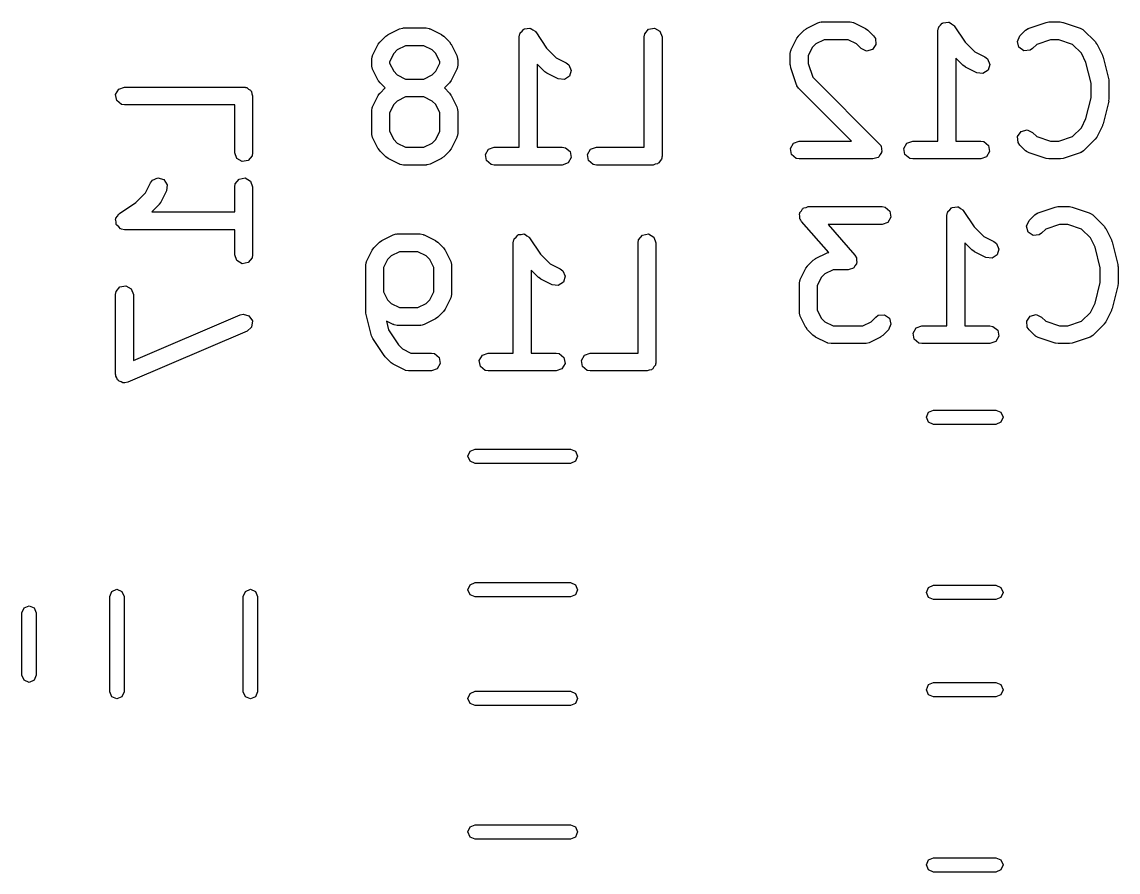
# Model space of a CAD drawing. Extents: x 0.65 to 1.66, y 0.42 to 1.27.
# Drawn here: x 1.302 to 1.664, y 0.8637 to 1.1445 of the extents above; entities that cross this region are included whole.
import ezdxf

# ---------------------------------------------------------------- set-up
doc = ezdxf.new("R2010")
doc.units = 0
doc.header["$MEASUREMENT"] = 0
doc.layers.add('BLACK', color=7, linetype='CONTINUOUS')

msp = doc.modelspace()

# ---------------------------------------------------------------- linework, layer by layer
at = {"layer": 'BLACK', "linetype": 'CONTINUOUS'}
for p, q in [((1.56115, 1.14233), (1.5649, 1.1442)), ((1.5649, 1.1442), (1.56588, 1.14449)), ((1.56588, 1.14449), (1.56605, 1.14445)), ((1.56605, 1.14445), (1.56622, 1.14451)), ((1.56622, 1.14451), (1.57559, 1.14451)), ((1.57559, 1.14451), (1.5766, 1.14433)), ((1.5766, 1.14433), (1.57674, 1.14422)), ((1.57674, 1.14422), (1.57691, 1.1442)), ((1.57691, 1.1442), (1.58066, 1.14233)), ((1.60544, 1.14346), (1.60599, 1.14412)), ((1.60599, 1.14412), (1.60615, 1.14415)), ((1.60615, 1.14415), (1.60628, 1.14426)), ((1.60628, 1.14426), (1.60713, 1.14432)), ((1.60713, 1.14432), (1.60798, 1.14447)), ((1.60798, 1.14447), (1.60812, 1.14438)), ((1.60812, 1.14438), (1.60829, 1.14439)), ((1.60829, 1.14439), (1.60898, 1.14389)), ((1.63465, 1.14249), (1.64028, 1.14436)), ((1.64028, 1.14436), (1.64115, 1.14449)), ((1.64115, 1.14449), (1.64121, 1.14451)), ((1.64121, 1.14451), (1.64496, 1.14451)), ((1.64496, 1.14451), (1.64583, 1.14436)), ((1.64583, 1.14436), (1.64589, 1.14436)), ((1.64589, 1.14436), (1.65152, 1.14249)), ((1.4229, 1.14033), (1.42665, 1.1422)), ((1.42665, 1.1422), (1.42763, 1.14249)), ((1.42763, 1.14249), (1.4278, 1.14245)), ((1.4278, 1.14245), (1.42797, 1.14251)), ((1.42797, 1.14251), (1.43547, 1.14251)), ((1.43547, 1.14251), (1.43648, 1.14233)), ((1.43648, 1.14233), (1.43661, 1.14222)), ((1.43661, 1.14222), (1.43679, 1.1422)), ((1.43679, 1.1422), (1.44054, 1.14033)), ((1.46626, 1.13956), (1.46644, 1.14057)), ((1.46644, 1.14057), (1.46655, 1.1407)), ((1.46655, 1.1407), (1.46657, 1.14087)), ((1.46657, 1.14087), (1.46719, 1.14146)), ((1.46719, 1.14146), (1.46774, 1.14212)), ((1.46774, 1.14212), (1.4679, 1.14215)), ((1.4679, 1.14215), (1.46803, 1.14226)), ((1.46803, 1.14226), (1.46888, 1.14232)), ((1.46888, 1.14232), (1.46973, 1.14247)), ((1.46973, 1.14247), (1.46987, 1.14238)), ((1.46987, 1.14238), (1.47004, 1.14239)), ((1.47004, 1.14239), (1.47073, 1.14189)), ((1.47073, 1.14189), (1.47148, 1.14146)), ((1.47148, 1.14146), (1.47153, 1.1413)), ((1.47153, 1.1413), (1.47167, 1.1412)), ((1.47167, 1.1412), (1.47526, 1.13582)), ((1.50751, 1.13956), (1.50768, 1.14057)), ((1.50768, 1.14057), (1.50898, 1.14212)), ((1.50898, 1.14212), (1.51097, 1.14247)), ((1.51097, 1.14247), (1.51272, 1.14146)), ((1.51272, 1.14146), (1.51341, 1.13956)), ((1.55851, 1.1399), (1.56038, 1.14177)), ((1.56038, 1.14177), (1.56111, 1.14228)), ((1.56111, 1.14228), (1.56115, 1.14233)), ((1.58066, 1.14233), (1.58137, 1.1418)), ((1.58137, 1.1418), (1.58143, 1.14177)), ((1.58143, 1.14177), (1.58331, 1.1399)), ((1.60451, 1.14156), (1.60469, 1.14257)), ((1.60451, 1.10514), (1.60451, 1.14156)), ((1.60469, 1.14257), (1.6048, 1.1427)), ((1.6048, 1.1427), (1.60482, 1.14287)), ((1.60482, 1.14287), (1.60544, 1.14346)), ((1.60898, 1.14389), (1.60973, 1.14346)), ((1.60973, 1.14346), (1.60978, 1.1433)), ((1.60978, 1.1433), (1.60992, 1.1432)), ((1.60992, 1.1432), (1.61351, 1.13782)), ((1.63162, 1.1399), (1.6335, 1.14177)), ((1.6335, 1.14177), (1.63434, 1.14236)), ((1.63434, 1.14236), (1.63451, 1.14238)), ((1.63451, 1.14238), (1.63465, 1.14249)), ((1.65152, 1.14249), (1.65242, 1.142)), ((1.65242, 1.142), (1.65251, 1.14185)), ((1.65251, 1.14185), (1.65267, 1.14177)), ((1.65267, 1.14177), (1.65642, 1.13802)), ((1.41783, 1.13338), (1.4197, 1.13713)), ((1.4197, 1.13713), (1.42023, 1.13784)), ((1.42023, 1.13784), (1.42026, 1.1379)), ((1.42026, 1.1379), (1.42213, 1.13977)), ((1.42213, 1.13977), (1.42285, 1.14028)), ((1.42285, 1.14028), (1.4229, 1.14033)), ((1.44054, 1.14033), (1.44125, 1.1398)), ((1.44125, 1.1398), (1.44131, 1.13977)), ((1.44131, 1.13977), (1.44318, 1.1379)), ((1.44318, 1.1379), (1.44369, 1.13718)), ((1.44369, 1.13718), (1.44373, 1.13713)), ((1.44373, 1.13713), (1.44561, 1.13338)), ((1.46626, 1.10314), (1.46626, 1.13956)), ((1.50751, 1.10314), (1.50751, 1.13956)), ((1.51341, 1.13956), (1.51341, 1.10019)), ((1.55608, 1.13538), (1.55795, 1.13913)), ((1.55795, 1.13913), (1.55848, 1.13984)), ((1.55848, 1.13984), (1.55851, 1.1399)), ((1.56422, 1.13726), (1.56302, 1.13606)), ((1.56692, 1.13861), (1.56422, 1.13726)), ((1.5749, 1.13861), (1.56692, 1.13861)), ((1.57759, 1.13726), (1.5749, 1.13861)), ((1.57913, 1.13572), (1.57759, 1.13726)), ((1.58407, 1.13705), (1.58291, 1.13539)), ((1.58331, 1.1399), (1.58389, 1.13906)), ((1.58389, 1.13906), (1.58407, 1.13705)), ((1.61351, 1.13782), (1.61671, 1.13461)), ((1.63077, 1.13807), (1.63162, 1.1399)), ((1.63129, 1.13612), (1.63077, 1.13807)), ((1.63718, 1.1371), (1.6358, 1.13572)), ((1.64169, 1.13861), (1.63718, 1.1371)), ((1.64448, 1.13861), (1.64169, 1.13861)), ((1.64899, 1.1371), (1.64448, 1.13861)), ((1.65191, 1.13419), (1.64899, 1.1371)), ((1.65642, 1.13802), (1.65693, 1.1373)), ((1.65693, 1.1373), (1.65697, 1.13726)), ((1.65697, 1.13726), (1.65885, 1.13351)), ((1.41781, 1.13321), (1.41783, 1.13338)), ((1.42477, 1.13406), (1.42342, 1.13136)), ((1.42597, 1.13526), (1.42477, 1.13406)), ((1.42867, 1.13661), (1.42597, 1.13526)), ((1.43477, 1.13661), (1.42867, 1.13661)), ((1.43747, 1.13526), (1.43477, 1.13661)), ((1.43867, 1.13406), (1.43747, 1.13526)), ((1.44001, 1.13136), (1.43867, 1.13406)), ((1.44561, 1.13338), (1.4459, 1.1324)), ((1.47526, 1.13582), (1.47846, 1.13261)), ((1.55577, 1.13406), (1.55595, 1.13507)), ((1.55577, 1.13031), (1.55577, 1.13406)), ((1.55595, 1.13507), (1.55606, 1.13521)), ((1.55606, 1.13521), (1.55608, 1.13538)), ((1.56302, 1.13606), (1.56167, 1.13336)), ((1.56167, 1.13336), (1.56167, 1.13079)), ((1.58096, 1.13487), (1.57913, 1.13572)), ((1.58291, 1.13539), (1.58096, 1.13487)), ((1.61671, 1.13461), (1.62003, 1.13295)), ((1.63295, 1.13496), (1.63129, 1.13612)), ((1.63496, 1.13513), (1.63295, 1.13496)), ((1.6358, 1.13572), (1.63496, 1.13513)), ((1.65342, 1.13116), (1.65191, 1.13419)), ((1.65885, 1.13351), (1.65899, 1.13302)), ((1.41752, 1.13206), (1.4177, 1.13307)), ((1.41752, 1.13019), (1.41752, 1.13206)), ((1.41758, 1.13002), (1.41752, 1.13019)), ((1.41754, 1.12985), (1.41758, 1.13002)), ((1.41783, 1.12887), (1.41754, 1.12985)), ((1.4177, 1.13307), (1.41781, 1.13321)), ((1.42342, 1.13136), (1.42342, 1.13088)), ((1.42342, 1.13088), (1.42477, 1.12819)), ((1.43867, 1.12819), (1.44001, 1.13088)), ((1.44001, 1.13088), (1.44001, 1.13136)), ((1.44592, 1.13019), (1.44574, 1.12918)), ((1.4459, 1.1324), (1.44586, 1.13223)), ((1.44586, 1.13223), (1.44592, 1.13206)), ((1.44592, 1.13206), (1.44592, 1.13019)), ((1.47462, 1.1281), (1.47217, 1.13056)), ((1.47217, 1.13056), (1.47217, 1.10314)), ((1.47846, 1.13261), (1.48178, 1.13095)), ((1.48178, 1.13095), (1.48261, 1.13034)), ((1.48261, 1.13034), (1.48341, 1.12849)), ((1.55579, 1.13025), (1.55577, 1.13031)), ((1.55592, 1.12938), (1.55579, 1.13025)), ((1.56167, 1.13079), (1.56318, 1.12628)), ((1.61288, 1.1301), (1.61042, 1.13256)), ((1.61042, 1.13256), (1.61042, 1.10514)), ((1.61293, 1.13007), (1.61288, 1.1301)), ((1.61364, 1.12954), (1.61293, 1.13007)), ((1.62003, 1.13295), (1.62086, 1.13234)), ((1.62086, 1.13234), (1.62166, 1.13049)), ((1.62166, 1.13049), (1.62108, 1.12855)), ((1.65513, 1.12432), (1.65342, 1.13116)), ((1.65899, 1.13302), (1.65907, 1.1329)), ((1.65907, 1.1329), (1.66095, 1.1254)), ((1.4197, 1.12512), (1.41783, 1.12887)), ((1.42477, 1.12819), (1.42597, 1.12699)), ((1.42597, 1.12699), (1.42867, 1.12564)), ((1.43477, 1.12564), (1.43747, 1.12699)), ((1.43747, 1.12699), (1.43867, 1.12819)), ((1.44561, 1.12887), (1.44373, 1.12512)), ((1.44563, 1.12904), (1.44561, 1.12887)), ((1.44574, 1.12918), (1.44563, 1.12904)), ((1.47468, 1.12807), (1.47462, 1.1281)), ((1.47539, 1.12754), (1.47468, 1.12807)), ((1.47914, 1.12567), (1.47539, 1.12754)), ((1.48283, 1.12655), (1.48115, 1.12544)), ((1.48341, 1.12849), (1.48283, 1.12655)), ((1.55779, 1.12375), (1.55592, 1.12938)), ((1.56318, 1.12628), (1.58518, 1.10428)), ((1.61739, 1.12767), (1.61364, 1.12954)), ((1.6194, 1.12744), (1.61739, 1.12767)), ((1.62108, 1.12855), (1.6194, 1.12744)), ((1.33394, 1.12232), (1.33584, 1.12301)), ((1.33584, 1.12301), (1.37521, 1.12301)), ((1.37521, 1.12301), (1.3756, 1.12294)), ((1.3756, 1.12294), (1.37572, 1.12296)), ((1.37572, 1.12296), (1.37584, 1.1229)), ((1.37584, 1.1229), (1.37622, 1.12283)), ((1.37622, 1.12283), (1.37681, 1.12234)), ((1.41975, 1.12507), (1.4197, 1.12512)), ((1.42026, 1.12435), (1.41975, 1.12507)), ((1.42192, 1.12269), (1.42026, 1.12435)), ((1.42026, 1.12103), (1.42192, 1.12269)), ((1.42867, 1.12564), (1.43477, 1.12564)), ((1.44318, 1.12435), (1.44152, 1.12269)), ((1.44152, 1.12269), (1.44318, 1.12103)), ((1.44321, 1.12441), (1.44318, 1.12435)), ((1.44373, 1.12512), (1.44321, 1.12441)), ((1.48115, 1.12544), (1.47914, 1.12567)), ((1.5579, 1.12361), (1.55779, 1.12375)), ((1.55792, 1.12344), (1.5579, 1.12361)), ((1.55851, 1.1226), (1.55792, 1.12344)), ((1.57596, 1.10514), (1.55851, 1.1226)), ((1.65513, 1.11943), (1.65513, 1.12432)), ((1.66095, 1.1254), (1.66099, 1.12482)), ((1.66099, 1.12482), (1.66104, 1.12469)), ((1.66104, 1.12469), (1.66104, 1.11906)), ((1.33293, 1.12057), (1.33394, 1.12232)), ((1.33328, 1.11858), (1.33293, 1.12057)), ((1.37681, 1.12234), (1.37747, 1.12195)), ((1.37747, 1.12195), (1.37756, 1.1217)), ((1.37756, 1.1217), (1.37777, 1.12153)), ((1.37777, 1.12153), (1.3779, 1.12078)), ((1.3779, 1.12078), (1.37816, 1.12006)), ((1.37816, 1.12006), (1.37816, 1.10131)), ((1.41783, 1.11651), (1.4197, 1.12026)), ((1.4197, 1.12026), (1.42023, 1.12097)), ((1.42023, 1.12097), (1.42026, 1.12103)), ((1.42867, 1.11973), (1.42597, 1.11839)), ((1.43477, 1.11973), (1.42867, 1.11973)), ((1.43747, 1.11839), (1.43477, 1.11973)), ((1.44318, 1.12103), (1.44369, 1.1203)), ((1.44369, 1.1203), (1.44373, 1.12026)), ((1.44373, 1.12026), (1.44561, 1.11651)), ((1.65342, 1.11259), (1.65513, 1.11943)), ((1.66104, 1.11906), (1.66093, 1.11848)), ((1.33483, 1.11728), (1.33328, 1.11858)), ((1.33584, 1.1171), (1.33483, 1.11728)), ((1.37226, 1.1171), (1.33584, 1.1171)), ((1.37226, 1.10131), (1.37226, 1.1171)), ((1.41752, 1.11519), (1.4177, 1.1162)), ((1.41752, 1.10769), (1.41752, 1.11519)), ((1.4177, 1.1162), (1.41781, 1.11633)), ((1.41781, 1.11633), (1.41783, 1.11651)), ((1.42477, 1.11719), (1.42342, 1.11449)), ((1.42597, 1.11839), (1.42477, 1.11719)), ((1.43867, 1.11719), (1.43747, 1.11839)), ((1.44001, 1.11449), (1.43867, 1.11719)), ((1.44561, 1.11651), (1.4459, 1.11553)), ((1.4459, 1.11553), (1.44586, 1.11535)), ((1.44586, 1.11535), (1.44592, 1.11519)), ((1.44592, 1.11519), (1.44592, 1.10769)), ((1.66095, 1.11835), (1.65907, 1.11085)), ((1.66093, 1.11848), (1.66095, 1.11835)), ((1.42342, 1.11449), (1.42342, 1.10839)), ((1.44001, 1.10839), (1.44001, 1.11449)), ((1.65191, 1.10956), (1.65342, 1.11259)), ((1.42342, 1.10839), (1.42477, 1.10569)), ((1.43867, 1.10569), (1.44001, 1.10839)), ((1.63086, 1.1067), (1.63202, 1.10836)), ((1.63202, 1.10836), (1.63397, 1.10888)), ((1.63397, 1.10888), (1.6358, 1.10803)), ((1.6358, 1.10803), (1.63718, 1.10665)), ((1.64899, 1.10665), (1.65191, 1.10956)), ((1.65885, 1.11024), (1.65697, 1.10649)), ((1.65887, 1.11038), (1.65885, 1.11024)), ((1.65907, 1.11085), (1.65887, 1.11038)), ((1.41758, 1.10752), (1.41752, 1.10769)), ((1.41754, 1.10735), (1.41758, 1.10752)), ((1.41783, 1.10637), (1.41754, 1.10735)), ((1.4197, 1.10262), (1.41783, 1.10637)), ((1.42477, 1.10569), (1.42597, 1.10449)), ((1.42597, 1.10449), (1.42867, 1.10314)), ((1.43477, 1.10314), (1.43747, 1.10449)), ((1.43747, 1.10449), (1.43867, 1.10569)), ((1.44561, 1.10637), (1.44373, 1.10262)), ((1.44563, 1.10654), (1.44561, 1.10637)), ((1.44574, 1.10668), (1.44563, 1.10654)), ((1.44592, 1.10769), (1.44574, 1.10668)), ((1.55581, 1.1027), (1.55682, 1.10445)), ((1.55682, 1.10445), (1.55872, 1.10514)), ((1.55872, 1.10514), (1.57596, 1.10514)), ((1.59331, 1.1027), (1.59432, 1.10445)), ((1.59432, 1.10445), (1.59622, 1.10514)), ((1.59622, 1.10514), (1.60451, 1.10514)), ((1.61042, 1.10514), (1.61871, 1.10514)), ((1.61871, 1.10514), (1.61972, 1.10496)), ((1.61972, 1.10496), (1.62127, 1.10367)), ((1.63103, 1.10469), (1.63086, 1.1067)), ((1.63162, 1.10385), (1.63103, 1.10469)), ((1.63718, 1.10665), (1.64169, 1.10514)), ((1.64169, 1.10514), (1.64448, 1.10514)), ((1.64448, 1.10514), (1.64899, 1.10665)), ((1.65642, 1.10573), (1.65267, 1.10198)), ((1.65645, 1.10578), (1.65642, 1.10573)), ((1.65697, 1.10649), (1.65645, 1.10578)), ((1.37295, 1.09941), (1.37226, 1.10131)), ((1.37816, 1.10131), (1.37799, 1.1003)), ((1.41975, 1.10257), (1.4197, 1.10262)), ((1.42026, 1.10185), (1.41975, 1.10257)), ((1.42213, 1.09998), (1.42026, 1.10185)), ((1.42867, 1.10314), (1.43477, 1.10314)), ((1.44318, 1.10185), (1.44131, 1.09998)), ((1.44321, 1.10191), (1.44318, 1.10185)), ((1.44373, 1.10262), (1.44321, 1.10191)), ((1.45506, 1.1007), (1.45607, 1.10245)), ((1.45541, 1.09871), (1.45506, 1.1007)), ((1.45607, 1.10245), (1.45797, 1.10314)), ((1.45797, 1.10314), (1.46626, 1.10314)), ((1.47217, 1.10314), (1.48046, 1.10314)), ((1.48046, 1.10314), (1.48147, 1.10296)), ((1.48147, 1.10296), (1.48302, 1.10167)), ((1.48302, 1.10167), (1.48337, 1.09968)), ((1.4888, 1.1007), (1.48981, 1.10245)), ((1.48915, 1.09871), (1.4888, 1.1007)), ((1.48981, 1.10245), (1.49171, 1.10314)), ((1.49171, 1.10314), (1.50751, 1.10314)), ((1.55616, 1.10071), (1.55581, 1.1027)), ((1.55771, 1.09942), (1.55616, 1.10071)), ((1.58543, 1.1007), (1.58499, 1.09993)), ((1.58518, 1.10428), (1.58555, 1.10375)), ((1.58594, 1.10143), (1.58543, 1.1007)), ((1.58555, 1.10375), (1.58565, 1.10367)), ((1.58565, 1.10367), (1.58566, 1.10359)), ((1.58566, 1.10359), (1.58577, 1.10344)), ((1.58577, 1.10344), (1.58585, 1.10255)), ((1.58585, 1.10255), (1.586, 1.10168)), ((1.586, 1.10168), (1.58593, 1.10156)), ((1.58593, 1.10156), (1.58594, 1.10143)), ((1.59366, 1.10071), (1.59331, 1.1027)), ((1.59521, 1.09942), (1.59366, 1.10071)), ((1.62162, 1.10168), (1.62061, 1.09993)), ((1.62127, 1.10367), (1.62162, 1.10168)), ((1.6335, 1.10198), (1.63162, 1.10385)), ((1.63366, 1.1019), (1.6335, 1.10198)), ((1.63375, 1.10175), (1.63366, 1.1019)), ((1.63465, 1.10126), (1.63375, 1.10175)), ((1.64028, 1.09939), (1.63465, 1.10126)), ((1.65152, 1.10126), (1.64589, 1.09939)), ((1.65166, 1.10137), (1.65152, 1.10126)), ((1.65183, 1.10139), (1.65166, 1.10137)), ((1.65267, 1.10198), (1.65183, 1.10139)), ((1.3747, 1.0984), (1.37295, 1.09941)), ((1.37669, 1.09875), (1.3747, 1.0984)), ((1.37799, 1.1003), (1.37669, 1.09875)), ((1.42219, 1.09995), (1.42213, 1.09998)), ((1.4229, 1.09942), (1.42219, 1.09995)), ((1.42665, 1.09755), (1.4229, 1.09942)), ((1.42682, 1.09753), (1.42665, 1.09755)), ((1.42696, 1.09742), (1.42682, 1.09753)), ((1.42797, 1.09724), (1.42696, 1.09742)), ((1.43547, 1.09724), (1.42797, 1.09724)), ((1.43563, 1.0973), (1.43547, 1.09724)), ((1.43581, 1.09726), (1.43563, 1.0973)), ((1.43679, 1.09755), (1.43581, 1.09726)), ((1.44054, 1.09942), (1.43679, 1.09755)), ((1.44058, 1.09947), (1.44054, 1.09942)), ((1.44131, 1.09998), (1.44058, 1.09947)), ((1.45696, 1.09742), (1.45541, 1.09871)), ((1.45797, 1.09724), (1.45696, 1.09742)), ((1.48046, 1.09724), (1.45797, 1.09724)), ((1.48236, 1.09793), (1.48046, 1.09724)), ((1.48337, 1.09968), (1.48236, 1.09793)), ((1.4907, 1.09742), (1.48915, 1.09871)), ((1.49171, 1.09724), (1.4907, 1.09742)), ((1.51046, 1.09724), (1.49171, 1.09724)), ((1.51118, 1.0975), (1.51046, 1.09724)), ((1.51193, 1.09763), (1.51118, 1.0975)), ((1.51211, 1.09784), (1.51193, 1.09763)), ((1.51236, 1.09793), (1.51211, 1.09784)), ((1.51274, 1.09859), (1.51236, 1.09793)), ((1.51323, 1.09918), (1.51274, 1.09859)), ((1.5133, 1.09956), (1.51323, 1.09918)), ((1.51337, 1.09968), (1.5133, 1.09956)), ((1.51341, 1.10019), (1.51334, 1.09981)), ((1.51334, 1.09981), (1.51337, 1.09968)), ((1.55872, 1.09924), (1.55771, 1.09942)), ((1.58309, 1.09924), (1.55872, 1.09924)), ((1.58393, 1.09954), (1.58309, 1.09924)), ((1.58479, 1.09977), (1.58393, 1.09954)), ((1.58486, 1.09988), (1.58479, 1.09977)), ((1.58499, 1.09993), (1.58486, 1.09988)), ((1.59622, 1.09924), (1.59521, 1.09942)), ((1.61871, 1.09924), (1.59622, 1.09924)), ((1.62061, 1.09993), (1.61871, 1.09924)), ((1.64034, 1.09939), (1.64028, 1.09939)), ((1.64121, 1.09924), (1.64034, 1.09939)), ((1.64496, 1.09924), (1.64121, 1.09924)), ((1.64502, 1.09926), (1.64496, 1.09924)), ((1.64589, 1.09939), (1.64502, 1.09926)), ((1.34279, 1.08806), (1.34445, 1.09138)), ((1.34445, 1.09138), (1.34506, 1.0922)), ((1.34506, 1.0922), (1.34691, 1.09301)), ((1.34691, 1.09301), (1.34885, 1.09243)), ((1.34885, 1.09243), (1.34996, 1.09075)), ((1.34996, 1.09075), (1.34973, 1.08874)), ((1.37226, 1.09006), (1.37244, 1.09107)), ((1.37226, 1.08176), (1.37226, 1.09006)), ((1.37244, 1.09107), (1.37374, 1.09262)), ((1.37374, 1.09262), (1.37572, 1.09297)), ((1.37572, 1.09297), (1.37747, 1.09196)), ((1.37747, 1.09196), (1.37816, 1.09006)), ((1.37816, 1.09006), (1.37816, 1.06756)), ((1.33958, 1.08486), (1.34279, 1.08806)), ((1.34973, 1.08874), (1.34786, 1.08499)), ((1.3342, 1.08127), (1.33958, 1.08486)), ((1.3473, 1.08422), (1.34485, 1.08176)), ((1.34733, 1.08428), (1.3473, 1.08422)), ((1.34786, 1.08499), (1.34733, 1.08428)), ((1.55942, 1.08213), (1.55982, 1.08282)), ((1.55982, 1.08282), (1.56004, 1.0829)), ((1.56004, 1.0829), (1.56019, 1.08309)), ((1.56019, 1.08309), (1.56097, 1.08324)), ((1.56097, 1.08324), (1.56172, 1.08351)), ((1.56172, 1.08351), (1.58609, 1.08351)), ((1.58609, 1.08351), (1.5871, 1.08333)), ((1.5871, 1.08333), (1.58865, 1.08204)), ((1.60844, 1.08246), (1.60899, 1.08312)), ((1.60899, 1.08312), (1.60915, 1.08315)), ((1.60915, 1.08315), (1.60928, 1.08326)), ((1.60928, 1.08326), (1.61013, 1.08332)), ((1.61013, 1.08332), (1.61098, 1.08347)), ((1.61098, 1.08347), (1.61112, 1.08338)), ((1.61112, 1.08338), (1.61129, 1.08339)), ((1.61129, 1.08339), (1.61198, 1.08289)), ((1.61198, 1.08289), (1.61273, 1.08246)), ((1.63765, 1.08149), (1.64328, 1.08336)), ((1.64328, 1.08336), (1.64415, 1.08349)), ((1.64415, 1.08349), (1.64421, 1.08351)), ((1.64421, 1.08351), (1.64796, 1.08351)), ((1.64796, 1.08351), (1.64883, 1.08336)), ((1.64883, 1.08336), (1.64889, 1.08336)), ((1.64889, 1.08336), (1.65452, 1.08149)), ((1.33293, 1.07932), (1.33302, 1.07947)), ((1.33308, 1.07848), (1.33293, 1.07932)), ((1.33301, 1.07964), (1.33352, 1.08033)), ((1.33302, 1.07947), (1.33301, 1.07964)), ((1.33352, 1.08033), (1.33394, 1.08107)), ((1.33394, 1.08107), (1.3341, 1.08113)), ((1.3341, 1.08113), (1.3342, 1.08127)), ((1.34485, 1.08176), (1.37226, 1.08176)), ((1.55881, 1.08107), (1.55893, 1.08128)), ((1.55895, 1.08029), (1.55881, 1.08107)), ((1.55893, 1.08151), (1.55942, 1.08213)), ((1.55893, 1.08128), (1.55893, 1.08151)), ((1.55897, 1.07949), (1.55895, 1.08029)), ((1.55914, 1.0792), (1.55897, 1.07949)), ((1.55916, 1.07908), (1.55914, 1.0792)), ((1.55927, 1.079), (1.55916, 1.07908)), ((1.5595, 1.07862), (1.55927, 1.079)), ((1.589, 1.08005), (1.58799, 1.0783)), ((1.58865, 1.08204), (1.589, 1.08005)), ((1.60751, 1.08056), (1.60769, 1.08157)), ((1.60751, 1.04414), (1.60751, 1.08056)), ((1.60769, 1.08157), (1.6078, 1.0817)), ((1.6078, 1.0817), (1.60782, 1.08187)), ((1.60782, 1.08187), (1.60844, 1.08246)), ((1.61273, 1.08246), (1.61278, 1.0823)), ((1.61278, 1.0823), (1.61292, 1.0822)), ((1.61292, 1.0822), (1.61651, 1.07682)), ((1.63462, 1.0789), (1.6365, 1.08077)), ((1.6365, 1.08077), (1.63734, 1.08136)), ((1.63734, 1.08136), (1.63751, 1.08138)), ((1.63751, 1.08138), (1.63765, 1.08149)), ((1.65452, 1.08149), (1.65542, 1.081)), ((1.65542, 1.081), (1.65551, 1.08085)), ((1.65551, 1.08085), (1.65567, 1.08077)), ((1.65567, 1.08077), (1.65942, 1.07702)), ((1.33314, 1.07763), (1.33308, 1.07848)), ((1.33326, 1.0775), (1.33314, 1.07763)), ((1.33328, 1.07734), (1.33326, 1.0775)), ((1.33394, 1.07678), (1.33328, 1.07734)), ((1.33453, 1.07617), (1.33394, 1.07678)), ((1.3347, 1.07615), (1.33453, 1.07617)), ((1.33483, 1.07604), (1.3347, 1.07615)), ((1.33584, 1.07586), (1.33483, 1.07604)), ((1.37226, 1.07586), (1.33584, 1.07586)), ((1.37226, 1.06756), (1.37226, 1.07586)), ((1.56846, 1.06837), (1.5595, 1.07862)), ((1.58609, 1.07761), (1.56823, 1.07761)), ((1.56823, 1.07761), (1.57707, 1.06751)), ((1.58799, 1.0783), (1.58609, 1.07761)), ((1.61651, 1.07682), (1.61971, 1.07361)), ((1.63377, 1.07707), (1.63462, 1.0789)), ((1.63429, 1.07512), (1.63377, 1.07707)), ((1.64018, 1.0761), (1.6388, 1.07472)), ((1.64469, 1.07761), (1.64018, 1.0761)), ((1.64748, 1.07761), (1.64469, 1.07761)), ((1.65199, 1.0761), (1.64748, 1.07761)), ((1.65491, 1.07319), (1.65199, 1.0761)), ((1.65942, 1.07702), (1.65993, 1.0763)), ((1.65993, 1.0763), (1.65997, 1.07626)), ((1.65997, 1.07626), (1.66185, 1.07251)), ((1.41826, 1.0699), (1.42013, 1.07177)), ((1.42013, 1.07177), (1.42085, 1.07228)), ((1.42085, 1.07228), (1.4209, 1.07233)), ((1.4209, 1.07233), (1.42465, 1.0742)), ((1.42465, 1.0742), (1.42563, 1.07449)), ((1.42563, 1.07449), (1.4258, 1.07445)), ((1.4258, 1.07445), (1.42597, 1.07451)), ((1.42597, 1.07451), (1.43347, 1.07451)), ((1.43347, 1.07451), (1.43448, 1.07433)), ((1.43448, 1.07433), (1.43461, 1.07422)), ((1.43461, 1.07422), (1.43479, 1.0742)), ((1.43479, 1.0742), (1.43854, 1.07233)), ((1.43854, 1.07233), (1.43925, 1.0718)), ((1.43925, 1.0718), (1.43931, 1.07177)), ((1.43931, 1.07177), (1.44118, 1.0699)), ((1.46426, 1.07156), (1.46444, 1.07257)), ((1.46444, 1.07257), (1.46455, 1.0727)), ((1.46455, 1.0727), (1.46457, 1.07287)), ((1.46457, 1.07287), (1.46519, 1.07346)), ((1.46519, 1.07346), (1.46574, 1.07412)), ((1.46574, 1.07412), (1.4659, 1.07415)), ((1.4659, 1.07415), (1.46603, 1.07426)), ((1.46603, 1.07426), (1.46688, 1.07432)), ((1.46688, 1.07432), (1.46773, 1.07447)), ((1.46773, 1.07447), (1.46787, 1.07438)), ((1.46787, 1.07438), (1.46804, 1.07439)), ((1.46804, 1.07439), (1.46873, 1.07389)), ((1.46873, 1.07389), (1.46948, 1.07346)), ((1.46948, 1.07346), (1.46953, 1.0733)), ((1.46953, 1.0733), (1.46967, 1.0732)), ((1.46967, 1.0732), (1.47326, 1.06782)), ((1.50551, 1.07156), (1.50568, 1.07257)), ((1.50568, 1.07257), (1.50698, 1.07412)), ((1.50698, 1.07412), (1.50897, 1.07447)), ((1.50897, 1.07447), (1.51072, 1.07346)), ((1.51072, 1.07346), (1.51141, 1.07156)), ((1.61971, 1.07361), (1.62303, 1.07195)), ((1.62303, 1.07195), (1.62386, 1.07134)), ((1.63595, 1.07396), (1.63429, 1.07512)), ((1.63796, 1.07413), (1.63595, 1.07396)), ((1.6388, 1.07472), (1.63796, 1.07413)), ((1.65642, 1.07016), (1.65491, 1.07319)), ((1.66185, 1.07251), (1.66199, 1.07202)), ((1.66199, 1.07202), (1.66207, 1.0719)), ((1.66207, 1.0719), (1.66395, 1.0644)), ((1.41583, 1.06538), (1.4177, 1.06913)), ((1.4177, 1.06913), (1.41823, 1.06984)), ((1.41823, 1.06984), (1.41826, 1.0699)), ((1.42667, 1.06861), (1.42397, 1.06726)), ((1.43277, 1.06861), (1.42667, 1.06861)), ((1.43547, 1.06726), (1.43277, 1.06861)), ((1.44118, 1.0699), (1.44169, 1.06918)), ((1.44169, 1.06918), (1.44173, 1.06913)), ((1.44173, 1.06913), (1.44361, 1.06538)), ((1.46426, 1.03514), (1.46426, 1.07156)), ((1.50551, 1.03514), (1.50551, 1.07156)), ((1.51141, 1.07156), (1.51141, 1.03219)), ((1.56415, 1.06633), (1.5679, 1.0682)), ((1.5679, 1.0682), (1.56846, 1.06837)), ((1.61588, 1.0691), (1.61342, 1.07156)), ((1.61342, 1.07156), (1.61342, 1.04414)), ((1.61593, 1.06907), (1.61588, 1.0691)), ((1.61664, 1.06854), (1.61593, 1.06907)), ((1.62039, 1.06667), (1.61664, 1.06854)), ((1.62386, 1.07134), (1.62466, 1.06949)), ((1.62466, 1.06949), (1.62408, 1.06755)), ((1.65813, 1.06332), (1.65642, 1.07016)), ((1.37295, 1.06567), (1.37226, 1.06756)), ((1.3747, 1.06466), (1.37295, 1.06567)), ((1.37669, 1.06501), (1.3747, 1.06466)), ((1.37799, 1.06655), (1.37669, 1.06501)), ((1.37816, 1.06756), (1.37799, 1.06655)), ((1.41552, 1.06406), (1.4157, 1.06507)), ((1.4157, 1.06507), (1.41581, 1.06521)), ((1.41581, 1.06521), (1.41583, 1.06538)), ((1.42277, 1.06606), (1.42142, 1.06336)), ((1.42397, 1.06726), (1.42277, 1.06606)), ((1.43667, 1.06606), (1.43547, 1.06726)), ((1.43801, 1.06336), (1.43667, 1.06606)), ((1.44361, 1.06538), (1.4439, 1.0644)), ((1.47326, 1.06782), (1.47646, 1.06461)), ((1.47646, 1.06461), (1.47978, 1.06295)), ((1.56151, 1.0639), (1.56338, 1.06577)), ((1.56338, 1.06577), (1.5641, 1.06628)), ((1.5641, 1.06628), (1.56415, 1.06633)), ((1.57707, 1.06751), (1.5773, 1.06713)), ((1.57764, 1.06461), (1.57714, 1.06399)), ((1.5773, 1.06713), (1.5774, 1.06704)), ((1.5774, 1.06704), (1.57742, 1.06692)), ((1.57742, 1.06692), (1.5776, 1.06663)), ((1.5776, 1.06663), (1.57761, 1.06583)), ((1.57761, 1.06583), (1.57775, 1.06505)), ((1.57775, 1.06505), (1.57763, 1.06484)), ((1.57763, 1.06484), (1.57764, 1.06461)), ((1.6224, 1.06644), (1.62039, 1.06667)), ((1.62408, 1.06755), (1.6224, 1.06644)), ((1.41552, 1.04906), (1.41552, 1.06406)), ((1.42142, 1.06336), (1.42142, 1.05538)), ((1.43801, 1.05538), (1.43801, 1.06336)), ((1.4439, 1.0644), (1.44386, 1.06423)), ((1.44386, 1.06423), (1.44392, 1.06406)), ((1.44392, 1.06406), (1.44392, 1.05469)), ((1.47262, 1.0601), (1.47017, 1.06256)), ((1.47017, 1.06256), (1.47017, 1.03514)), ((1.47978, 1.06295), (1.48061, 1.06234)), ((1.48061, 1.06234), (1.48141, 1.06049)), ((1.55908, 1.05938), (1.56095, 1.06313)), ((1.56095, 1.06313), (1.56148, 1.06384)), ((1.56148, 1.06384), (1.56151, 1.0639)), ((1.56722, 1.06126), (1.56602, 1.06006)), ((1.56992, 1.06261), (1.56722, 1.06126)), ((1.57484, 1.06261), (1.56992, 1.06261)), ((1.57559, 1.06288), (1.57484, 1.06261)), ((1.57637, 1.06304), (1.57559, 1.06288)), ((1.57652, 1.06322), (1.57637, 1.06304)), ((1.57674, 1.0633), (1.57652, 1.06322)), ((1.57714, 1.06399), (1.57674, 1.0633)), ((1.65813, 1.05843), (1.65813, 1.06332)), ((1.66395, 1.0644), (1.66399, 1.06382)), ((1.66399, 1.06382), (1.66404, 1.06369)), ((1.66404, 1.06369), (1.66404, 1.05806)), ((1.33437, 1.057), (1.33635, 1.05735)), ((1.33635, 1.05735), (1.3381, 1.05634)), ((1.47268, 1.06007), (1.47262, 1.0601)), ((1.47339, 1.05954), (1.47268, 1.06007)), ((1.47714, 1.05767), (1.47339, 1.05954)), ((1.47915, 1.05744), (1.47714, 1.05767)), ((1.48083, 1.05855), (1.47915, 1.05744)), ((1.48141, 1.06049), (1.48083, 1.05855)), ((1.55877, 1.05806), (1.55895, 1.05907)), ((1.55877, 1.04869), (1.55877, 1.05806)), ((1.55895, 1.05907), (1.55906, 1.05921)), ((1.55906, 1.05921), (1.55908, 1.05938)), ((1.56602, 1.06006), (1.56467, 1.05737)), ((1.56467, 1.05737), (1.56467, 1.04939)), ((1.65642, 1.05159), (1.65813, 1.05843)), ((1.66395, 1.05735), (1.66207, 1.04985)), ((1.66404, 1.05806), (1.66393, 1.05748)), ((1.66393, 1.05748), (1.66395, 1.05735)), ((1.33289, 1.05444), (1.33307, 1.05545)), ((1.33289, 1.02819), (1.33289, 1.05444)), ((1.33307, 1.05545), (1.33437, 1.057)), ((1.3381, 1.05634), (1.33879, 1.05444)), ((1.33879, 1.05444), (1.33879, 1.03267)), ((1.42142, 1.05538), (1.42277, 1.05269)), ((1.43667, 1.05269), (1.43801, 1.05538)), ((1.44374, 1.05368), (1.44363, 1.05354)), ((1.44392, 1.05469), (1.44374, 1.05368)), ((1.42277, 1.05269), (1.42397, 1.05149)), ((1.42397, 1.05149), (1.42667, 1.05014)), ((1.42667, 1.05014), (1.43277, 1.05014)), ((1.43277, 1.05014), (1.43547, 1.05149)), ((1.43547, 1.05149), (1.43667, 1.05269)), ((1.44361, 1.05337), (1.44173, 1.04962)), ((1.44363, 1.05354), (1.44361, 1.05337)), ((1.65491, 1.04856), (1.65642, 1.05159)), ((1.33879, 1.03267), (1.37405, 1.04778)), ((1.37405, 1.04778), (1.37505, 1.04801)), ((1.37505, 1.04801), (1.37698, 1.04743)), ((1.37698, 1.04743), (1.37809, 1.04574)), ((1.41556, 1.04893), (1.41552, 1.04906)), ((1.41561, 1.04835), (1.41556, 1.04893)), ((1.41748, 1.04085), (1.41561, 1.04835)), ((1.43854, 1.04642), (1.43479, 1.04455)), ((1.43858, 1.04647), (1.43854, 1.04642)), ((1.43931, 1.04697), (1.43858, 1.04647)), ((1.44118, 1.04885), (1.43931, 1.04697)), ((1.44121, 1.04891), (1.44118, 1.04885)), ((1.44173, 1.04962), (1.44121, 1.04891)), ((1.55883, 1.04852), (1.55877, 1.04869)), ((1.55879, 1.04835), (1.55883, 1.04852)), ((1.55908, 1.04737), (1.55879, 1.04835)), ((1.56095, 1.04362), (1.55908, 1.04737)), ((1.56467, 1.04939), (1.56602, 1.04669)), ((1.56602, 1.04669), (1.56722, 1.04549)), ((1.58247, 1.04549), (1.584, 1.04703)), ((1.584, 1.04703), (1.58484, 1.04762)), ((1.58484, 1.04762), (1.58686, 1.04779)), ((1.58686, 1.04779), (1.58851, 1.04663)), ((1.58851, 1.04663), (1.58903, 1.04468)), ((1.63386, 1.0457), (1.63502, 1.04736)), ((1.63502, 1.04736), (1.63697, 1.04788)), ((1.63697, 1.04788), (1.6388, 1.04703)), ((1.6388, 1.04703), (1.64018, 1.04565)), ((1.65199, 1.04565), (1.65491, 1.04856)), ((1.66185, 1.04924), (1.65997, 1.04549)), ((1.66187, 1.04938), (1.66185, 1.04924)), ((1.66207, 1.04985), (1.66187, 1.04938)), ((1.37785, 1.04373), (1.37637, 1.04235)), ((1.37809, 1.04574), (1.37785, 1.04373)), ((1.42465, 1.04455), (1.42236, 1.04569)), ((1.42236, 1.04569), (1.42309, 1.04278)), ((1.42309, 1.04278), (1.42639, 1.03782)), ((1.42482, 1.04453), (1.42465, 1.04455)), ((1.42496, 1.04441), (1.42482, 1.04453)), ((1.42597, 1.04424), (1.42496, 1.04441)), ((1.43347, 1.04424), (1.42597, 1.04424)), ((1.43363, 1.0443), (1.43347, 1.04424)), ((1.43381, 1.04425), (1.43363, 1.0443)), ((1.43479, 1.04455), (1.43381, 1.04425)), ((1.561, 1.04357), (1.56095, 1.04362)), ((1.56151, 1.04285), (1.561, 1.04357)), ((1.56338, 1.04098), (1.56151, 1.04285)), ((1.56722, 1.04549), (1.56992, 1.04414)), ((1.56992, 1.04414), (1.57977, 1.04414)), ((1.57977, 1.04414), (1.58247, 1.04549)), ((1.58818, 1.04285), (1.58631, 1.04098)), ((1.58903, 1.04468), (1.58818, 1.04285)), ((1.59631, 1.0417), (1.59732, 1.04345)), ((1.59732, 1.04345), (1.59922, 1.04414)), ((1.59922, 1.04414), (1.60751, 1.04414)), ((1.61342, 1.04414), (1.62171, 1.04414)), ((1.62171, 1.04414), (1.62272, 1.04396)), ((1.62272, 1.04396), (1.62427, 1.04267)), ((1.63403, 1.04369), (1.63386, 1.0457)), ((1.63462, 1.04285), (1.63403, 1.04369)), ((1.6365, 1.04098), (1.63462, 1.04285)), ((1.64018, 1.04565), (1.64469, 1.04414)), ((1.64469, 1.04414), (1.64748, 1.04414)), ((1.64748, 1.04414), (1.65199, 1.04565)), ((1.65942, 1.04473), (1.65567, 1.04098)), ((1.65945, 1.04478), (1.65942, 1.04473)), ((1.65997, 1.04549), (1.65945, 1.04478)), ((1.37637, 1.04235), (1.337, 1.02548)), ((1.41749, 1.04083), (1.41748, 1.04085)), ((1.41789, 1.03993), (1.41749, 1.04083)), ((1.42164, 1.0343), (1.41789, 1.03993)), ((1.56344, 1.04095), (1.56338, 1.04098)), ((1.56415, 1.04042), (1.56344, 1.04095)), ((1.5679, 1.03855), (1.56415, 1.04042)), ((1.58554, 1.04042), (1.58179, 1.03855)), ((1.58558, 1.04047), (1.58554, 1.04042)), ((1.58631, 1.04098), (1.58558, 1.04047)), ((1.59666, 1.03971), (1.59631, 1.0417)), ((1.59821, 1.03842), (1.59666, 1.03971)), ((1.62462, 1.04068), (1.62361, 1.03893)), ((1.62427, 1.04267), (1.62462, 1.04068)), ((1.63666, 1.0409), (1.6365, 1.04098)), ((1.63675, 1.04075), (1.63666, 1.0409)), ((1.63765, 1.04026), (1.63675, 1.04075)), ((1.64328, 1.03839), (1.63765, 1.04026)), ((1.65452, 1.04026), (1.64889, 1.03839)), ((1.65466, 1.04037), (1.65452, 1.04026)), ((1.65483, 1.04039), (1.65466, 1.04037)), ((1.65567, 1.04098), (1.65483, 1.04039)), ((1.42639, 1.03782), (1.42772, 1.03649)), ((1.42772, 1.03649), (1.43042, 1.03514)), ((1.56807, 1.03853), (1.5679, 1.03855)), ((1.56821, 1.03842), (1.56807, 1.03853)), ((1.56922, 1.03824), (1.56821, 1.03842)), ((1.58047, 1.03824), (1.56922, 1.03824)), ((1.58063, 1.0383), (1.58047, 1.03824)), ((1.58081, 1.03826), (1.58063, 1.0383)), ((1.58179, 1.03855), (1.58081, 1.03826)), ((1.59922, 1.03824), (1.59821, 1.03842)), ((1.62171, 1.03824), (1.59922, 1.03824)), ((1.62361, 1.03893), (1.62171, 1.03824)), ((1.64334, 1.03839), (1.64328, 1.03839)), ((1.64421, 1.03824), (1.64334, 1.03839)), ((1.64796, 1.03824), (1.64421, 1.03824)), ((1.64802, 1.03826), (1.64796, 1.03824)), ((1.64889, 1.03839), (1.64802, 1.03826)), ((1.42175, 1.03422), (1.42164, 1.0343)), ((1.42201, 1.03385), (1.42175, 1.03422)), ((1.42388, 1.03198), (1.42201, 1.03385)), ((1.42394, 1.03195), (1.42388, 1.03198)), ((1.42465, 1.03142), (1.42394, 1.03195)), ((1.43042, 1.03514), (1.43722, 1.03514)), ((1.43722, 1.03514), (1.43823, 1.03496)), ((1.43823, 1.03496), (1.43977, 1.03367)), ((1.43977, 1.03367), (1.44013, 1.03168)), ((1.45306, 1.0327), (1.45407, 1.03445)), ((1.45341, 1.03071), (1.45306, 1.0327)), ((1.45407, 1.03445), (1.45597, 1.03514)), ((1.45597, 1.03514), (1.46426, 1.03514)), ((1.47017, 1.03514), (1.47846, 1.03514)), ((1.47846, 1.03514), (1.47947, 1.03496)), ((1.47947, 1.03496), (1.48102, 1.03367)), ((1.48102, 1.03367), (1.48137, 1.03168)), ((1.4868, 1.0327), (1.48781, 1.03445)), ((1.48715, 1.03071), (1.4868, 1.0327)), ((1.48781, 1.03445), (1.48971, 1.03514)), ((1.48971, 1.03514), (1.50551, 1.03514)), ((1.51141, 1.03219), (1.51134, 1.03181)), ((1.4284, 1.02955), (1.42465, 1.03142)), ((1.42857, 1.02953), (1.4284, 1.02955)), ((1.42871, 1.02942), (1.42857, 1.02953)), ((1.42972, 1.02924), (1.42871, 1.02942)), ((1.43722, 1.02924), (1.42972, 1.02924)), ((1.43912, 1.02993), (1.43722, 1.02924)), ((1.44013, 1.03168), (1.43912, 1.02993)), ((1.45496, 1.02942), (1.45341, 1.03071)), ((1.45597, 1.02924), (1.45496, 1.02942)), ((1.47846, 1.02924), (1.45597, 1.02924)), ((1.48036, 1.02993), (1.47846, 1.02924)), ((1.48137, 1.03168), (1.48036, 1.02993)), ((1.4887, 1.02942), (1.48715, 1.03071)), ((1.48971, 1.02924), (1.4887, 1.02942)), ((1.50846, 1.02924), (1.48971, 1.02924)), ((1.50918, 1.0295), (1.50846, 1.02924)), ((1.50993, 1.02963), (1.50918, 1.0295)), ((1.51011, 1.02984), (1.50993, 1.02963)), ((1.51036, 1.02993), (1.51011, 1.02984)), ((1.51074, 1.03059), (1.51036, 1.02993)), ((1.51123, 1.03118), (1.51074, 1.03059)), ((1.5113, 1.03156), (1.51123, 1.03118)), ((1.51137, 1.03168), (1.5113, 1.03156)), ((1.51134, 1.03181), (1.51137, 1.03168)), ((1.33301, 1.02787), (1.33289, 1.02819)), ((1.33297, 1.02752), (1.33301, 1.02787)), ((1.33334, 1.02694), (1.33297, 1.02752)), ((1.33358, 1.0263), (1.33334, 1.02694)), ((1.33388, 1.02612), (1.33358, 1.0263)), ((1.33407, 1.02583), (1.33388, 1.02612)), ((1.33473, 1.02563), (1.33407, 1.02583)), ((1.33533, 1.02529), (1.33473, 1.02563)), ((1.33567, 1.02535), (1.33533, 1.02529)), ((1.33601, 1.02525), (1.33567, 1.02535)), ((1.337, 1.02548), (1.33601, 1.02525)), ((1.60075, 1.01394), (1.60145, 1.01561)), ((1.60145, 1.01227), (1.60075, 1.01394)), ((1.60145, 1.01561), (1.60312, 1.0163)), ((1.60312, 1.0163), (1.62369, 1.0163)), ((1.62369, 1.0163), (1.62536, 1.01561)), ((1.62536, 1.01561), (1.62605, 1.01394)), ((1.62605, 1.01394), (1.62536, 1.01227)), ((1.60312, 1.01157), (1.60145, 1.01227)), ((1.62369, 1.01157), (1.60312, 1.01157)), ((1.62536, 1.01227), (1.62369, 1.01157)), ((1.45, 1.00272), (1.45167, 1.00341)), ((1.45167, 1.00341), (1.48313, 1.00341)), ((1.48313, 1.00341), (1.48481, 1.00272)), ((1.44931, 1.00105), (1.45, 1.00272)), ((1.45, 0.999377), (1.44931, 1.00105)), ((1.45167, 0.998685), (1.45, 0.999377)), ((1.48481, 0.999377), (1.48313, 0.998685)), ((1.48481, 1.00272), (1.4855, 1.00105)), ((1.4855, 1.00105), (1.48481, 0.999377)), ((1.48313, 0.998685), (1.45167, 0.998685)), ((1.33099, 0.954733), (1.33168, 0.956403)), ((1.33168, 0.956403), (1.33335, 0.957095)), ((1.33335, 0.957095), (1.33502, 0.956403)), ((1.33502, 0.956403), (1.33572, 0.954733)), ((1.37509, 0.954733), (1.37578, 0.956403)), ((1.37578, 0.956403), (1.37745, 0.957095)), ((1.37745, 0.957095), (1.37912, 0.956403)), ((1.37912, 0.956403), (1.37981, 0.954733)), ((1.44931, 0.956953), (1.45, 0.958623)), ((1.45, 0.955282), (1.44931, 0.956953)), ((1.45, 0.958623), (1.45167, 0.959315)), ((1.45167, 0.959315), (1.48313, 0.959315)), ((1.48313, 0.959315), (1.48481, 0.958623)), ((1.48481, 0.958623), (1.4855, 0.956953)), ((1.4855, 0.956953), (1.48481, 0.955282)), ((1.60075, 0.956063), (1.60145, 0.957733)), ((1.60145, 0.954393), (1.60075, 0.956063)), ((1.60145, 0.957733), (1.60312, 0.958425)), ((1.60312, 0.958425), (1.62369, 0.958425)), ((1.62369, 0.958425), (1.62536, 0.957733)), ((1.62536, 0.957733), (1.62605, 0.956063)), ((1.62605, 0.956063), (1.62536, 0.954393)), ((1.33099, 0.923267), (1.33099, 0.954733)), ((1.33572, 0.954733), (1.33572, 0.923267)), ((1.37509, 0.923267), (1.37509, 0.954733)), ((1.37981, 0.954733), (1.37981, 0.923267)), ((1.45167, 0.954591), (1.45, 0.955282)), ((1.48313, 0.954591), (1.45167, 0.954591)), ((1.48481, 0.955282), (1.48313, 0.954591)), ((1.60312, 0.953701), (1.60145, 0.954393)), ((1.62369, 0.953701), (1.60312, 0.953701)), ((1.62536, 0.954393), (1.62369, 0.953701)), ((1.30198, 0.949286), (1.30267, 0.950956)), ((1.30198, 0.928714), (1.30198, 0.949286)), ((1.30267, 0.950956), (1.30434, 0.951648)), ((1.30434, 0.951648), (1.30601, 0.950956)), ((1.30601, 0.950956), (1.3067, 0.949286)), ((1.3067, 0.949286), (1.3067, 0.928714)), ((1.30267, 0.927044), (1.30198, 0.928714)), ((1.30434, 0.926352), (1.30267, 0.927044)), ((1.30601, 0.927044), (1.30434, 0.926352)), ((1.3067, 0.928714), (1.30601, 0.927044)), ((1.33168, 0.921597), (1.33099, 0.923267)), ((1.33572, 0.923267), (1.33502, 0.921597)), ((1.37578, 0.921597), (1.37509, 0.923267)), ((1.37981, 0.923267), (1.37912, 0.921597)), ((1.45, 0.922718), (1.45167, 0.923409)), ((1.45167, 0.923409), (1.48313, 0.923409)), ((1.48313, 0.923409), (1.48481, 0.922718)), ((1.60075, 0.923937), (1.60145, 0.925607)), ((1.60145, 0.922267), (1.60075, 0.923937)), ((1.60145, 0.925607), (1.60312, 0.926299)), ((1.60312, 0.926299), (1.62369, 0.926299)), ((1.62369, 0.926299), (1.62536, 0.925607)), ((1.62536, 0.925607), (1.62605, 0.923937)), ((1.62605, 0.923937), (1.62536, 0.922267)), ((1.33335, 0.920905), (1.33168, 0.921597)), ((1.33502, 0.921597), (1.33335, 0.920905)), ((1.37745, 0.920905), (1.37578, 0.921597)), ((1.37912, 0.921597), (1.37745, 0.920905)), ((1.44931, 0.921047), (1.45, 0.922718)), ((1.45, 0.919377), (1.44931, 0.921047)), ((1.48481, 0.922718), (1.4855, 0.921047)), ((1.4855, 0.921047), (1.48481, 0.919377)), ((1.60312, 0.921575), (1.60145, 0.922267)), ((1.62369, 0.921575), (1.60312, 0.921575)), ((1.62536, 0.922267), (1.62369, 0.921575)), ((1.45167, 0.918685), (1.45, 0.919377)), ((1.48313, 0.918685), (1.45167, 0.918685)), ((1.48481, 0.919377), (1.48313, 0.918685)), ((1.44931, 0.876953), (1.45, 0.878623)), ((1.45, 0.875282), (1.44931, 0.876953)), ((1.45, 0.878623), (1.45167, 0.879315)), ((1.45167, 0.879315), (1.48313, 0.879315)), ((1.48313, 0.879315), (1.48481, 0.878623)), ((1.48481, 0.878623), (1.4855, 0.876953)), ((1.4855, 0.876953), (1.48481, 0.875282)), ((1.45167, 0.874591), (1.45, 0.875282)), ((1.48313, 0.874591), (1.45167, 0.874591)), ((1.48481, 0.875282), (1.48313, 0.874591)), ((1.60075, 0.866063), (1.60145, 0.867733)), ((1.60145, 0.864393), (1.60075, 0.866063)), ((1.60145, 0.867733), (1.60312, 0.868425)), ((1.60312, 0.868425), (1.62369, 0.868425)), ((1.62369, 0.868425), (1.62536, 0.867733)), ((1.62536, 0.867733), (1.62605, 0.866063)), ((1.62605, 0.866063), (1.62536, 0.864393)), ((1.60312, 0.863701), (1.60145, 0.864393)), ((1.62369, 0.863701), (1.60312, 0.863701)), ((1.62536, 0.864393), (1.62369, 0.863701))]:
    msp.add_line(p, q, dxfattribs=at)

doc.saveas('drawing.dxf')
